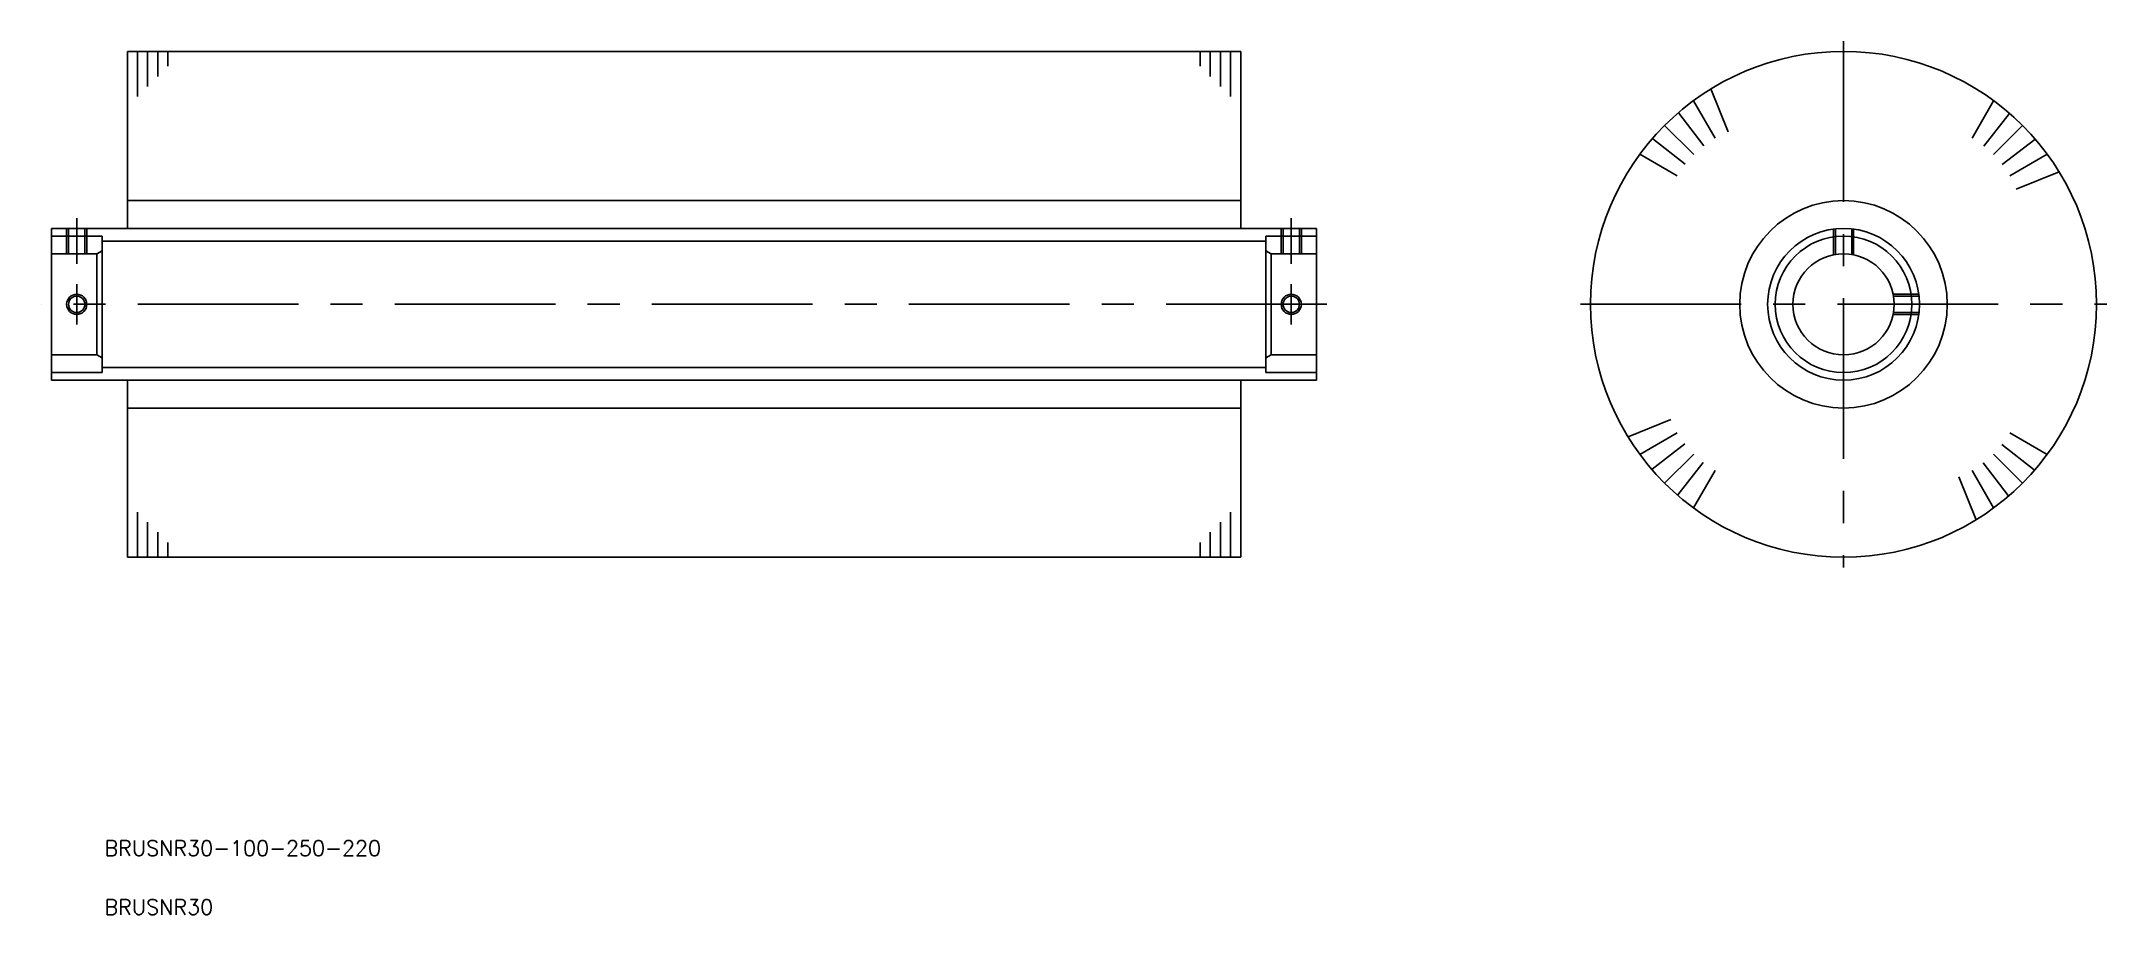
# Model space of a CAD drawing. Extents: x -2 to 406, y -121 to 52.
import ezdxf

# ---------------------------------------------------------------- set-up
doc = ezdxf.new("R2010")
doc.units = 0
doc.linetypes.add('CENTER', pattern=[50.8, 31.75, -6.35, 6.35, -6.35])
doc.linetypes.add('DASHED', pattern=[19.05, 12.7, -6.35])
doc.layers.get('0').update_dxf_attribs({"linetype": 'CONTINUOUS'})
doc.layers.add('CENTER', color=1, linetype='CENTER')
doc.styles.get("Standard").update_dxf_attribs({"font": 'txt.shx', "height": 3, "bigfont": 'bigfont.shx'})

msp = doc.modelspace()

# ---------------------------------------------------------------- linework, layer by layer
at = {"color": 7, "linetype": 'CONTINUOUS'}
for p, q in [((15, 50), (15, 15)), ((235, 50), (15, 50)), ((17, 41.07), (17, 50)), ((19, 43.07), (19, 50)), ((21, 45.07), (21, 50)), ((23, 47.07), (23, 50)), ((227, 47.07), (227, 50)), ((229, 45.07), (229, 50)), ((231, 43.07), (231, 50)), ((233, 41.07), (233, 50)), ((235, 50), (235, 15)), ((331.34, 34.11), (327.94, 42.59)), ((326.52, 31.36), (321.57, 37.81)), ((324.47, 40.25), (328.74, 32.85)), ((379.52, 32.85), (383.79, 40.25)), ((381.86, 31.27), (386.86, 37.68)), ((322.86, 27.73), (316.45, 32.73)), ((324.52, 29.61), (318.78, 35.36)), ((383.74, 29.61), (389.49, 35.36)), ((321.28, 25.39), (313.88, 29.66)), ((385.5, 27.61), (391.94, 32.56)), ((394.38, 29.66), (386.98, 25.39)), ((388.24, 22.79), (396.72, 26.19)), ((15, 20.5), (235, 20.5)), ((250, 15), (0, 15)), ((0, 15), (0, -15)), ((10, 13.5), (0, 13.5)), ((3.38, 15), (3.38, 10)), ((6.62, 15), (6.62, 10)), ((10, 13.5), (10, -13.5)), ((240, 12.5), (10, 12.5)), ((240, 13.5), (240, -13.5)), ((240, 13.5), (250, 13.5)), ((243.38, 15), (243.38, 10)), ((246.62, 15), (246.62, 10)), ((250, 15), (250, -15)), ((9, 10), (0, 10)), ((10, 10.58), (9, 10)), ((9, 10), (9, -10)), ((240, 10.58), (241, 10)), ((241, 10), (241, -10)), ((241, 10), (250, 10)), ((9, -10), (0, -10)), ((10, -10.58), (9, -10)), ((240, -10.58), (241, -10)), ((241, -10), (250, -10)), ((10, -13.5), (0, -13.5)), ((250, -15), (0, -15)), ((240, -12.5), (10, -12.5)), ((15, -15), (15, -50)), ((235, -15), (235, -50)), ((240, -13.5), (250, -13.5)), ((15, -20.5), (235, -20.5)), ((320.02, -22.79), (311.54, -26.19)), ((313.88, -29.66), (321.28, -25.39)), ((322.77, -27.61), (316.32, -32.56)), ((385.4, -27.73), (391.81, -32.73)), ((386.98, -25.39), (394.38, -29.66)), ((324.52, -29.61), (318.78, -35.36)), ((326.4, -31.27), (321.4, -37.68)), ((381.74, -31.36), (386.69, -37.81)), ((383.74, -29.61), (389.49, -35.36)), ((328.74, -32.85), (324.47, -40.25)), ((376.92, -34.11), (380.32, -42.59)), ((383.79, -40.25), (379.52, -32.85)), ((17, -41.07), (17, -50)), ((19, -43.07), (19, -50)), ((231, -43.07), (231, -50)), ((233, -41.07), (233, -50)), ((21, -45.07), (21, -50)), ((23, -47.07), (23, -50)), ((227, -47.07), (227, -50)), ((229, -45.07), (229, -50)), ((15, -50), (235, -50))]:
    msp.add_line(p, q, dxfattribs=at)
at = {"color": 3, "linetype": 'CONTINUOUS'}
for p, q in [((3, 15), (3, 10)), ((7, 15), (7, 10)), ((243, 15), (243, 10)), ((247, 15), (247, 10))]:
    msp.add_line(p, q, dxfattribs=at)
at = {"color": 3, "linetype": 'DASHED'}
for p, q in [((352.13, 14.87), (352.13, 9.8)), ((352.51, 14.91), (352.51, 9.87)), ((355.75, 14.91), (355.75, 9.87)), ((356.13, 14.87), (356.13, 9.8)), ((369, 2), (363.93, 2)), ((369.04, 1.62), (364, 1.62)), ((369, -2), (363.93, -2)), ((369.04, -1.62), (364, -1.62))]:
    msp.add_line(p, q, dxfattribs=at)
at = {"color": 7, "linetype": 'CONTINUOUS'}
for centre, radius in [((354.13, 0), 50), ((354.13, 0), 20.5), ((354.13, 0), 15), ((354.13, 0), 13.5), ((354.13, 0), 10), ((5, 0), 1.62), ((245, 0), 1.62)]:
    msp.add_circle(centre, radius, dxfattribs=at)
at = {"color": 3, "linetype": 'CONTINUOUS'}
for centre in [(5, 0), (245, 0)]:
    msp.add_circle(centre, 2, dxfattribs=at)
at = {"layer": 'CENTER', "color": 1, "linetype": 'CENTER'}
for p, q in [((354.13, 52), (354.13, -52)), ((5, 17), (5, 8)), ((245, 17), (245, 8)), ((252, 0), (-2, 0)), ((5, 4), (5, -4)), ((245, 4), (245, -4)), ((302.13, 0), (406.13, 0))]:
    msp.add_line(p, q, dxfattribs=at)

# ---------------------------------------------------------------- texts
at = {"color": 7, "linetype": 'CONTINUOUS'}
for s, p in [('BRUSNR30-100-250-220', (10.48, -109.01)), ('BRUSNR30', (10.48, -120.67))]:
    msp.add_text(s, height=3, dxfattribs=at).set_placement(p)

doc.saveas('drawing.dxf')
